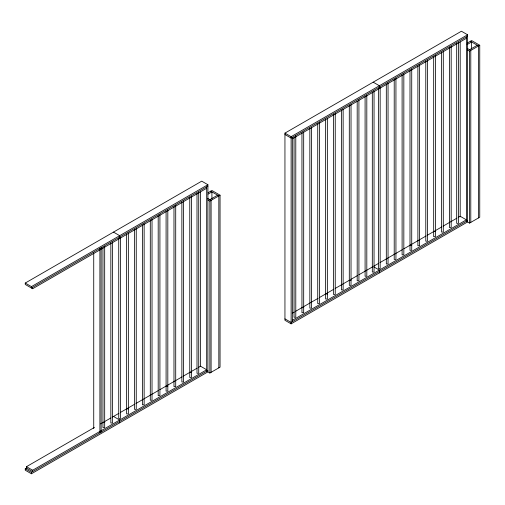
<?xml version="1.0" encoding="UTF-8"?>
<svg xmlns="http://www.w3.org/2000/svg" width="505" height="505" viewBox="0 0 505 505"><rect width="100%" height="100%" fill="white"/><g stroke="black" fill="none" stroke-linecap="round" stroke-linejoin="round"><path stroke-width="0.76" d="M206.684 188.251L32.648 288.727L25.25 284.454L25.25 283.046L201.729 181.156L207.902 184.723L207.902 371.888L31.424 473.778L25.25 470.212L25.25 468.798L26.607 468.015M284.946 133.112L461.425 31.222L467.598 34.788L467.598 221.954L291.12 323.844L284.946 320.277L284.946 133.112L291.12 136.678L467.598 34.788M25.25 283.046L31.424 286.613L207.902 184.723M207.902 186.137L31.424 288.02L31.424 286.613M467.598 36.202L291.12 138.092L284.946 134.526M292.344 138.793L466.38 38.317M208.111 192.676L211.911 190.486L220.054 195.189L220.054 367.148L209.872 373.025L207.839 371.85M467.157 43.114L471.607 40.551L479.75 45.254L479.75 217.213L469.568 223.09L467.535 221.916M208.041 194.128L211.911 191.894L211.911 198.995M467.093 44.566L471.607 41.959L471.607 49.061M209.872 199.652L217.611 195.189M469.568 49.717L477.307 45.254M207.839 199.892L209.872 201.066L220.054 195.189M467.535 49.957L469.568 51.131L479.75 45.254M26.475 466.683L32.648 470.25L32.648 471.657L26.475 468.097L26.475 466.683L94.454 427.432M100.571 423.903L110.772 418.014M112.129 417.231L118.927 413.305M120.285 412.522L134.564 404.278M135.921 403.495L158.355 390.542M159.719 389.753L182.154 376.806M183.511 376.017L197.108 368.17M198.465 367.381L200.504 366.207L206.684 369.774L32.648 470.25M292.288 313.22L294.327 312.039M295.684 311.257L318.118 298.303M319.476 297.521L333.755 289.277M335.112 288.488L349.391 280.25M350.748 279.461L357.546 275.541M358.91 274.752L372.507 266.905M373.864 266.116L378.624 263.37M379.981 262.587L402.416 249.634M403.779 248.851L426.207 235.898M427.571 235.109L441.843 226.871M443.207 226.082L456.804 218.236M458.161 217.447L460.2 216.273L466.38 219.839L292.344 320.315M25.25 468.798L31.424 472.364L207.902 370.474M467.598 220.546L291.12 322.43L284.946 318.863M433.675 231.587L435.405 231.587M409.997 245.26L411.726 245.26M349.302 280.3L351.032 280.3M325.63 293.967L327.354 293.967M301.952 307.64L303.682 307.64M189.766 372.406L191.49 372.406M166.088 386.079L167.818 386.079M126.629 408.861L128.352 408.861M102.951 422.527L104.68 422.527M470.382 41.258L478.525 45.961L478.525 217.92M467.396 48.467L470.793 50.424L470.793 222.383M373.182 82.17L379.362 85.736L379.362 88.558M373.801 266.867L379.362 270.074L379.362 272.896M210.686 191.187L218.835 195.889L218.835 367.848M207.7 198.402L211.096 200.359L211.096 372.318M113.486 232.104L119.666 235.665L119.666 238.486M113.486 416.442L119.666 420.008L119.666 422.83M469.568 51.131L469.568 223.09M466.38 36.903L466.38 221.247M460.2 42.003L460.2 216.898M458.42 42.609L458.42 223.343L456.69 223.343L456.69 43.392M451.186 46.454L451.186 227.515L449.456 227.515L449.456 47.565M443.295 51.011L443.295 232.073L441.566 232.073L441.566 52.122M435.405 55.569L435.405 236.63L433.675 236.63L433.675 56.68M427.508 60.12L427.508 241.188L425.784 241.188L425.784 61.238M419.617 64.678L419.617 245.746L417.887 245.746L417.887 65.795M411.726 69.236L411.726 250.303L409.997 250.303L409.997 70.353M403.836 73.793L403.836 254.855L402.106 254.855L402.106 74.904M395.939 78.351L395.939 259.412L394.216 259.412L394.216 79.462M388.048 82.908L388.048 263.97L386.319 263.97L386.319 84.019M380.158 87.46L380.158 268.527L378.428 268.527L378.428 88.577M374.047 90.988L374.047 272.056L372.318 272.056L372.318 92.106M366.813 95.495L366.813 276.229L365.09 276.229L365.09 96.278M358.922 99.719L358.922 280.786L357.193 280.786L357.193 101.29M351.032 104.604L351.032 285.344L349.302 285.344L349.302 105.394M343.141 109.162L343.141 289.895L341.412 289.895L341.412 109.951M335.244 113.391L335.244 294.453L333.521 294.453L333.521 114.502M327.354 118.277L327.354 299.01L325.63 299.01L325.63 119.06M319.463 122.5L319.463 303.568L317.733 303.568L317.733 123.618M311.572 127.386L311.572 308.126L309.843 308.126L309.843 128.175M303.682 131.944L303.682 312.683L301.952 312.683L301.952 132.733M295.785 135.712L295.785 317.235L294.061 317.235L294.061 137.284M292.344 137.385L292.344 321.729M291.12 136.678L291.12 323.844M209.872 201.066L209.872 373.025M206.684 186.837L206.684 371.181M200.504 191.938L200.504 366.043M198.724 192.209L198.724 373.277L196.994 373.277L196.994 193.327M191.49 196.388L191.49 377.45L189.766 377.45L189.766 197.499M183.599 200.946L183.599 382.007L181.869 382.007L181.869 202.057M175.708 205.497L175.708 386.565L173.979 386.565L173.979 206.614M167.818 210.055L167.818 391.123L166.088 391.123L166.088 211.172M159.921 214.612L159.921 395.68L158.198 395.68L158.198 215.73M152.03 219.17L152.03 400.231L150.301 400.231L150.301 220.281M144.14 223.728L144.14 404.789L142.41 404.789L142.41 224.839M136.249 228.285L136.249 409.347L134.519 409.347L134.519 229.396M128.352 232.837L128.352 413.904L126.629 413.904L126.629 233.954M120.461 237.394L120.461 418.462L118.732 418.462L118.732 238.511M112.571 241.952L112.571 423.013L110.841 423.013L110.841 243.069M104.68 246.509L104.68 427.571L102.951 427.571L102.951 247.62M101.139 247.778L101.139 432.122M99.914 248.479L99.914 432.823M93.734 252.797L93.734 428.474M32.648 287.32L32.648 288.727M31.424 472.364L31.424 473.778"/></g></svg>
